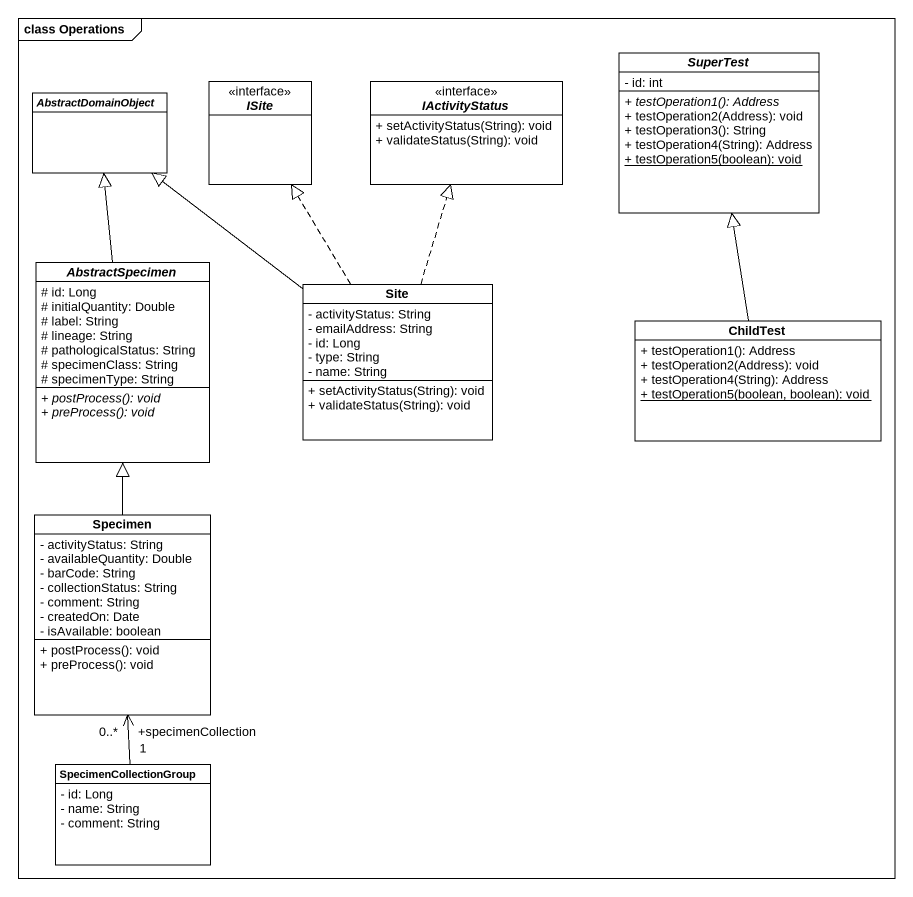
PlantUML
@startuml
mainframe class Operations
hide circle
hide empty members
skinparam classAttributeIconSize 0
abstract class SuperTest {
  - id: int
  {abstract} + testOperation1(): Address
  + testOperation2(Address): void
  + testOperation3(): String
  + testOperation4(String): Address
  {static} + testOperation5(boolean): void
}
abstract class AbstractDomainObject
interface ISite <<interface>>
interface IActivityStatus <<interface>> {
  + setActivityStatus(String): void
  + validateStatus(String): void
}
abstract class AbstractSpecimen {
  # id: Long
  # initialQuantity: Double
  # label: String
  # lineage: String
  # pathologicalStatus: String
  # specimenClass: String
  # specimenType: String
  {abstract} + postProcess(): void
  {abstract} + preProcess(): void
}
class Site {
  - activityStatus: String
  - emailAddress: String
  - id: Long
  - type: String
  - name: String
  + setActivityStatus(String): void
  + validateStatus(String): void
}
class ChildTest {
  + testOperation1(): Address
  + testOperation2(Address): void
  + testOperation4(String): Address
  {static} + testOperation5(boolean, boolean): void
}
class Specimen {
  - activityStatus: String
  - availableQuantity: Double
  - barCode: String
  - collectionStatus: String
  - comment: String
  - createdOn: Date
  - isAvailable: boolean
  + postProcess(): void
  + preProcess(): void
}
class SpecimenCollectionGroup {
  - id: Long
  - name: String
  - comment: String
}
AbstractSpecimen -up-|> AbstractDomainObject
Site -up-|> AbstractDomainObject
Site .up.|> ISite
Site .up.|> IActivityStatus
ChildTest -up-|> SuperTest
Specimen -up-|> AbstractSpecimen
SpecimenCollectionGroup "1" -up-> "+specimenCollection\n0..*" Specimen
@enduml
